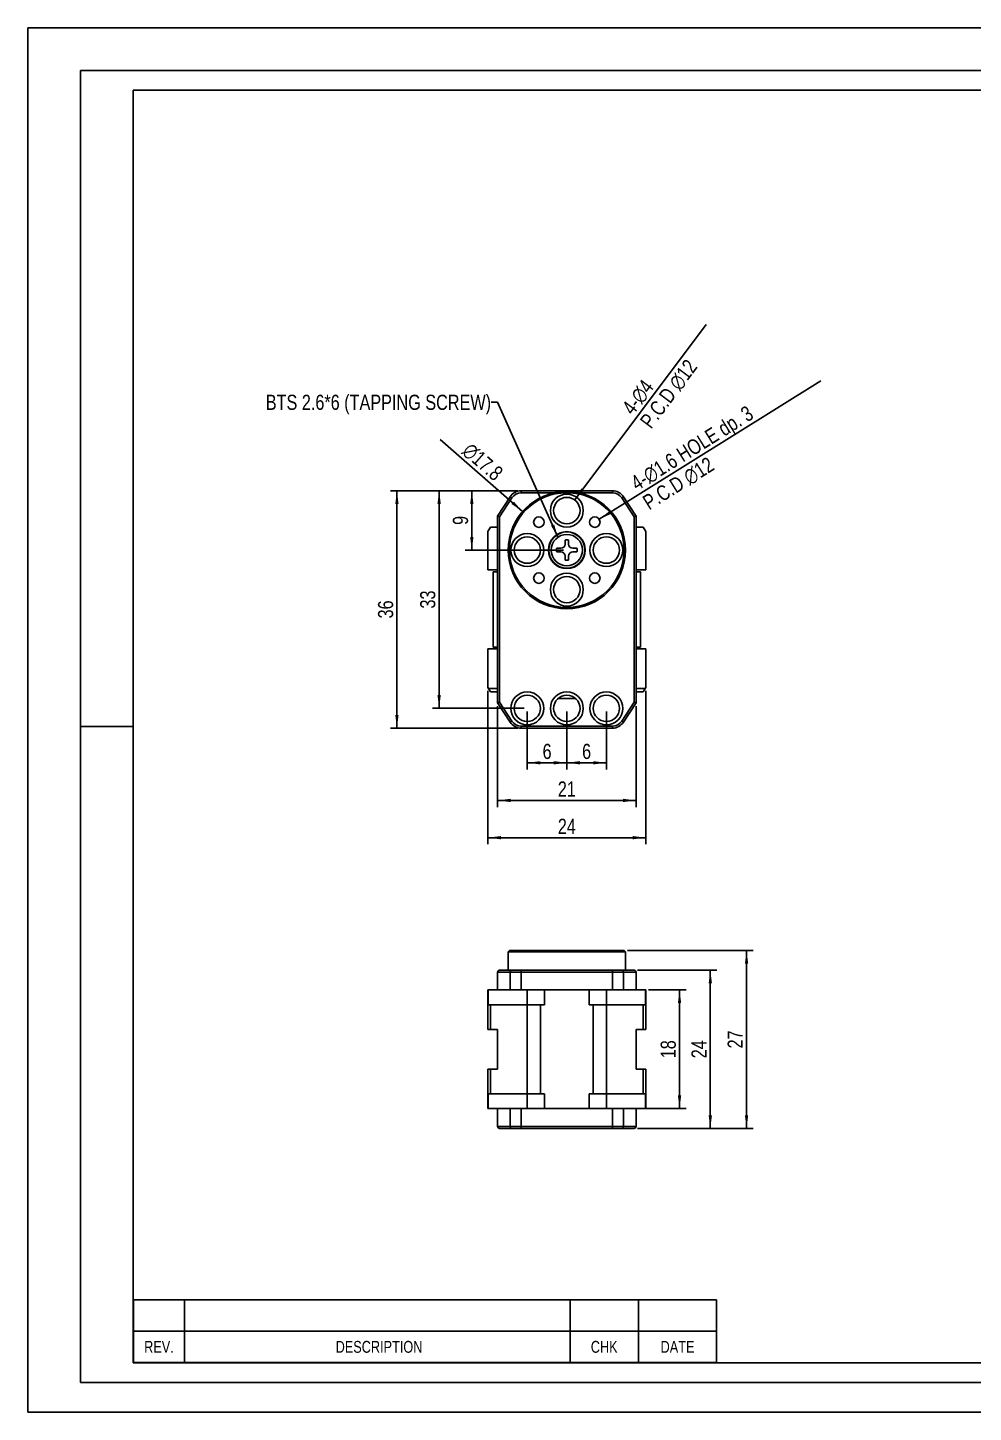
# Model space of a CAD drawing. Header units: millimetres. Extents: x 0 to 297, y 0 to 210.
# Drawn here: x 0 to 143.5, y 0 to 210 of the extents above; entities that cross this region are included whole.
import ezdxf

# ---------------------------------------------------------------- set-up
doc = ezdxf.new("R2010")
doc.units = ezdxf.units.MM
doc.header["$LTSCALE"] = 16.335
doc.layers.get('0').update_dxf_attribs({"linetype": 'CONTINUOUS'})
doc.layers.add('3_ALL_AXES', color=7, linetype='CONTINUOUS')
doc.layers.add('7_ALL_FEATURES', color=7, linetype='CONTINUOUS')
doc.styles.get("Standard").update_dxf_attribs({"font": 'txt', "width": 0.8})
doc.styles.add('TEXTSTYLE_1', font='gdt', dxfattribs={"width": 0.8})
doc.dimstyles.new('DIMSTYLE_1', dxfattribs={"dimtxt": 2.3, "dimasz": 2, "dimexe": 1, "dimexo": 0.5, "dimgap": 0.575, "dimtad": 1, "dimdsep": 46, "dimtxsty": 'Standard', "dimblk": '_FILLED', "dimblk1": '_FILLED', "dimblk2": '_FILLED', "dimcen": 0.09, "dimazin": 2, "dimtp": 0.01, "dimtm": 0.01, "dimtfac": 1, "dimtofl": 0, "dimtmove": 0, "dimatfit": 3, "dimldrblk": '_FILLED', "dimfxl": 0, "dimtolj": 1, "dimarcsym": 0})
doc.dimstyles.new('DIMSTYLE_2', dxfattribs={"dimtxt": 2.3, "dimasz": 2, "dimexe": 1, "dimexo": 0.5, "dimtad": 1, "dimdsep": 46, "dimtxsty": 'Standard', "dimblk": '_FILLED', "dimblk1": '_FILLED', "dimblk2": '_FILLED', "dimcen": 0.09, "dimazin": 2, "dimtp": 0.01, "dimtm": 0.01, "dimtfac": 1, "dimtofl": 0, "dimtmove": 0, "dimatfit": 1, "dimldrblk": '_FILLED', "dimfxl": 0, "dimtolj": 1, "dimarcsym": 0})
doc.dimstyles.get("Standard").update_dxf_attribs({"dimtxt": 2.3, "dimasz": 2, "dimexe": 1, "dimexo": 0.5, "dimtad": 1, "dimdsep": 46, "dimtxsty": 'Standard', "dimblk": '_FILLED', "dimblk1": '_FILLED', "dimblk2": '_FILLED', "dimcen": 0.09, "dimazin": 2, "dimtol": 1, "dimtp": 0.01, "dimtm": 0.01, "dimtfac": 1, "dimtofl": 0, "dimtmove": 0, "dimatfit": 3, "dimldrblk": '_FILLED', "dimfxl": 0, "dimtolj": 1, "dimarcsym": 0})

# ---------------------------------------------------------------- blocks, each defined once
blk = doc.blocks.new('_FILLED')
at = {"color": 0, "linetype": 'ByBlock'}
blk.add_solid([(0, 0), (-1, 0.125), (-1, -0.125)], dxfattribs=at)
blk = doc.blocks.new('*D1')
at = {"color": 2, "linetype": 'Continuous'}
for p, q in [((74.39, 139.77), (55.03, 139.77)), ((56.03, 139.77), (56.03, 121.77)), ((56.03, 103.77), (56.03, 121.77)), ((74.39, 103.77), (55.03, 103.77))]:
    blk.add_line(p, q, dxfattribs=at)
at = {"color": 2, "linetype": 'Continuous', "xscale": 2, "yscale": 2, "zscale": 2}
for p, rotation in [((56.03, 139.77), 90), ((56.03, 103.77), 270)]:
    blk.add_blockref('_FILLED', p, dxfattribs=dict(at, rotation=rotation))
at = {"color": 2, "linetype": 'Continuous', "insert": (53.16, 121.77), "char_height": 2.3, "width": 3.68, "attachment_point": 2, "rotation": 90, "line_spacing_factor": 0.9}
blk.add_mtext('36', dxfattribs=at)
blk = doc.blocks.new('*D2')
at = {"color": 2, "linetype": 'Continuous'}
for p, q in [((74.39, 139.77), (61.43, 139.77)), ((62.43, 139.77), (62.43, 123.27)), ((62.43, 106.77), (62.43, 123.27)), ((75.31, 106.77), (61.43, 106.77))]:
    blk.add_line(p, q, dxfattribs=at)
at = {"color": 2, "linetype": 'Continuous', "xscale": 2, "yscale": 2, "zscale": 2}
for p, rotation in [((62.43, 139.77), 90), ((62.43, 106.77), 270)]:
    blk.add_blockref('_FILLED', p, dxfattribs=dict(at, rotation=rotation))
at = {"color": 2, "linetype": 'Continuous', "insert": (59.55, 123.27), "char_height": 2.3, "width": 3.68, "attachment_point": 2, "rotation": 90, "line_spacing_factor": 0.9}
blk.add_mtext('33', dxfattribs=at)
blk = doc.blocks.new('*D3')
at = {"color": 2, "linetype": 'Continuous'}
for p, q in [((74.39, 139.77), (66.39, 139.77)), ((67.39, 139.77), (67.39, 135.27)), ((67.39, 130.77), (67.39, 135.27)), ((81.31, 130.77), (66.39, 130.77))]:
    blk.add_line(p, q, dxfattribs=at)
at = {"color": 2, "linetype": 'Continuous', "xscale": 2, "yscale": 2, "zscale": 2}
for p, rotation in [((67.39, 139.77), 90), ((67.39, 130.77), 270)]:
    blk.add_blockref('_FILLED', p, dxfattribs=dict(at, rotation=rotation))
at = {"color": 2, "linetype": 'Continuous', "insert": (64.52, 135.27), "char_height": 2.3, "width": 1.84, "attachment_point": 2, "rotation": 90, "line_spacing_factor": 0.9}
blk.add_mtext('9', dxfattribs=at)
blk = doc.blocks.new('*D4')
at = {"color": 2, "linetype": 'Continuous'}
for p, q in [((81.81, 106.27), (81.81, 97.51)), ((87.81, 106.27), (87.81, 97.51)), ((81.81, 98.51), (84.81, 98.51)), ((87.81, 98.51), (84.81, 98.51))]:
    blk.add_line(p, q, dxfattribs=at)
at = {"color": 2, "linetype": 'Continuous', "xscale": 2, "yscale": 2, "zscale": 2, "rotation": 180}
blk.add_blockref('_FILLED', (81.81, 98.51), dxfattribs=at)
at = {"color": 2, "linetype": 'Continuous', "xscale": 2, "yscale": 2, "zscale": 2}
blk.add_blockref('_FILLED', (87.81, 98.51), dxfattribs=at)
at = {"color": 2, "linetype": 'Continuous', "insert": (84.81, 101.39), "char_height": 2.3, "width": 1.84, "attachment_point": 2, "line_spacing_factor": 0.9}
blk.add_mtext('6', dxfattribs=at)
blk = doc.blocks.new('*D5')
at = {"color": 2, "linetype": 'Continuous'}
for p, q in [((71.31, 107.12), (71.31, 91.8)), ((92.31, 107.12), (92.31, 91.8)), ((71.31, 92.8), (81.81, 92.8)), ((92.31, 92.8), (81.81, 92.8))]:
    blk.add_line(p, q, dxfattribs=at)
at = {"color": 2, "linetype": 'Continuous', "xscale": 2, "yscale": 2, "zscale": 2, "rotation": 180}
blk.add_blockref('_FILLED', (71.31, 92.8), dxfattribs=at)
at = {"color": 2, "linetype": 'Continuous', "xscale": 2, "yscale": 2, "zscale": 2}
blk.add_blockref('_FILLED', (92.31, 92.8), dxfattribs=at)
at = {"color": 2, "linetype": 'Continuous', "insert": (81.81, 95.68), "char_height": 2.3, "width": 3.68, "attachment_point": 2, "line_spacing_factor": 0.9}
blk.add_mtext('21', dxfattribs=at)
blk = doc.blocks.new('*D6')
at = {"color": 2, "linetype": 'Continuous'}
for p, q in [((69.81, 109.43), (69.81, 86.15)), ((93.81, 109.43), (93.81, 86.15)), ((69.81, 87.15), (81.81, 87.15)), ((93.81, 87.15), (81.81, 87.15))]:
    blk.add_line(p, q, dxfattribs=at)
at = {"color": 2, "linetype": 'Continuous', "xscale": 2, "yscale": 2, "zscale": 2, "rotation": 180}
blk.add_blockref('_FILLED', (69.81, 87.15), dxfattribs=at)
at = {"color": 2, "linetype": 'Continuous', "xscale": 2, "yscale": 2, "zscale": 2}
blk.add_blockref('_FILLED', (93.81, 87.15), dxfattribs=at)
at = {"color": 2, "linetype": 'Continuous', "insert": (81.81, 90.03), "char_height": 2.3, "width": 3.68, "attachment_point": 2, "line_spacing_factor": 0.9}
blk.add_mtext('24', dxfattribs=at)
blk = doc.blocks.new('*D7')
at = {"color": 2, "linetype": 'Continuous'}
for p, q in [((75.81, 106.27), (75.81, 97.51)), ((81.81, 106.27), (81.81, 97.51)), ((75.81, 98.51), (78.81, 98.51)), ((81.81, 98.51), (78.81, 98.51))]:
    blk.add_line(p, q, dxfattribs=at)
at = {"color": 2, "linetype": 'Continuous', "xscale": 2, "yscale": 2, "zscale": 2, "rotation": 180}
blk.add_blockref('_FILLED', (75.81, 98.51), dxfattribs=at)
at = {"color": 2, "linetype": 'Continuous', "xscale": 2, "yscale": 2, "zscale": 2}
blk.add_blockref('_FILLED', (81.81, 98.51), dxfattribs=at)
at = {"color": 2, "linetype": 'Continuous', "insert": (78.81, 101.39), "char_height": 2.3, "width": 1.84, "attachment_point": 2, "line_spacing_factor": 0.9}
blk.add_mtext('6', dxfattribs=at)
blk = doc.blocks.new('*D8')
at = {"color": 2, "linetype": 'Continuous'}
blk.add_line((83.01, 138.37), (102.97, 164.98), dxfattribs=at)
at = {"color": 2, "linetype": 'Continuous', "xscale": 2, "yscale": 2, "zscale": 2, "rotation": 233.1183564725999}
blk.add_blockref('_FILLED', (83.01, 138.37), dxfattribs=at)
at = {"color": 2, "linetype": 'Continuous', "insert": (90, 152.48), "char_height": 2.3, "width": 17.7867, "attachment_point": 1, "rotation": 53.1184, "line_spacing_factor": 0.9}
blk.add_mtext('4-\\fgdt;{\\fgdt;n}\\ftxt;4\\PP.C.D \\fgdt;{\\fgdt;n}\\ftxt;12', dxfattribs=at)
blk = doc.blocks.new('*D9')
at = {"color": 2, "linetype": 'Continuous'}
blk.add_line((86.73, 135.44), (120.35, 156.43), dxfattribs=at)
at = {"color": 2, "linetype": 'Continuous', "xscale": 2, "yscale": 2, "zscale": 2, "rotation": 211.9808713562}
blk.add_blockref('_FILLED', (86.73, 135.44), dxfattribs=at)
at = {"color": 2, "linetype": 'Continuous', "insert": (91.25, 141.65), "char_height": 2.3, "width": 32.5067, "attachment_point": 1, "rotation": 31.9809, "line_spacing_factor": 0.9}
blk.add_mtext('4-\\fgdt;{\\fgdt;n}\\ftxt;1.6 HOLE dp. 3\\PP.C.D \\fgdt;{\\fgdt;n}\\ftxt;12', dxfattribs=at)
blk = doc.blocks.new('*D10')
at = {"color": 2, "linetype": 'Continuous'}
blk.add_line((75.1, 136.62), (62.6, 147.54), dxfattribs=at)
at = {"color": 2, "linetype": 'Continuous', "xscale": 2, "yscale": 2, "zscale": 2, "rotation": 318.881469853}
blk.add_blockref('_FILLED', (75.1, 136.62), dxfattribs=at)
at = {"color": 2, "linetype": 'Continuous', "insert": (72.34, 142.85), "char_height": 2.3, "width": 10.4267, "attachment_point": 3, "rotation": 318.8815, "line_spacing_factor": 0.9, "style": 'TEXTSTYLE_1'}
blk.add_mtext('{\\fgdt;n}\\ftxt;17.8', dxfattribs=at)
blk = doc.blocks.new('*D21')
at = {"color": 2, "linetype": 'Continuous'}
for p, q in [((94.22, 64.06), (99.91, 64.06)), ((98.91, 64.06), (98.91, 55.06)), ((98.91, 46.06), (98.91, 55.06)), ((93.51, 46.06), (99.91, 46.06))]:
    blk.add_line(p, q, dxfattribs=at)
at = {"color": 2, "linetype": 'Continuous', "xscale": 2, "yscale": 2, "zscale": 2}
for p, rotation in [((98.91, 64.06), 90), ((98.91, 46.06), 270)]:
    blk.add_blockref('_FILLED', p, dxfattribs=dict(at, rotation=rotation))
at = {"color": 2, "linetype": 'Continuous', "insert": (96.04, 55.06), "char_height": 2.3, "width": 3.68, "attachment_point": 2, "rotation": 90, "line_spacing_factor": 0.9}
blk.add_mtext('18', dxfattribs=at)
blk = doc.blocks.new('*D22')
at = {"color": 2, "linetype": 'Continuous'}
for p, q in [((92.51, 67.06), (104.58, 67.06)), ((103.58, 67.06), (103.58, 55.06)), ((103.58, 43.06), (103.58, 55.06)), ((92.51, 43.06), (104.58, 43.06))]:
    blk.add_line(p, q, dxfattribs=at)
at = {"color": 2, "linetype": 'Continuous', "xscale": 2, "yscale": 2, "zscale": 2}
for p, rotation in [((103.58, 67.06), 90), ((103.58, 43.06), 270)]:
    blk.add_blockref('_FILLED', p, dxfattribs=dict(at, rotation=rotation))
at = {"color": 2, "linetype": 'Continuous', "insert": (100.71, 55.06), "char_height": 2.3, "width": 3.68, "attachment_point": 2, "rotation": 90, "line_spacing_factor": 0.9}
blk.add_mtext('24', dxfattribs=at)
blk = doc.blocks.new('*D23')
at = {"color": 2, "linetype": 'Continuous'}
for p, q in [((91.01, 70.06), (110.08, 70.06)), ((109.08, 70.06), (109.08, 56.56)), ((109.08, 43.06), (109.08, 56.56)), ((92.51, 43.06), (110.08, 43.06))]:
    blk.add_line(p, q, dxfattribs=at)
at = {"color": 2, "linetype": 'Continuous', "xscale": 2, "yscale": 2, "zscale": 2}
for p, rotation in [((109.08, 70.06), 90), ((109.08, 43.06), 270)]:
    blk.add_blockref('_FILLED', p, dxfattribs=dict(at, rotation=rotation))
at = {"color": 2, "linetype": 'Continuous', "insert": (106.2, 56.56), "char_height": 2.3, "width": 3.68, "attachment_point": 2, "rotation": 90, "line_spacing_factor": 0.9}
blk.add_mtext('27', dxfattribs=at)

msp = doc.modelspace()

# ---------------------------------------------------------------- linework, layer by layer
at = {"color": 7, "linetype": 'Continuous'}
for p, q in [((0, 210), (0, 0)), ((0, 210), (297, 210)), ((8, 203.5), (8, 4.5)), ((293, 203.5), (8, 203.5)), ((8, 104), (16, 104)), ((8, 4.5), (293, 4.5)), ((0, 0), (297, 0))]:
    msp.add_line(p, q, dxfattribs=at)
at = {"color": 1, "linetype": 'Continuous'}
for p, q in [((16, 200.5), (16, 7.5)), ((290, 200.5), (16, 200.5)), ((16, 7.5), (290, 7.5))]:
    msp.add_line(p, q, dxfattribs=at)
at = {"color": 2, "linetype": 'Continuous'}
for p, q in [((16.042, 7.546), (16.042, 17.078)), ((16.042, 17.078), (104.542, 17.078)), ((23.792, 7.546), (23.792, 17.078)), ((82.292, 7.546), (82.292, 17.078)), ((92.667, 7.546), (92.667, 17.078)), ((104.542, 7.546), (104.542, 17.078)), ((16.042, 12.312), (104.542, 12.312)), ((16.042, 7.546), (104.542, 7.546))]:
    msp.add_line(p, q, dxfattribs=at)
at = {"layer": '3_ALL_AXES', "color": 7, "linetype": 'Continuous'}
msp.add_circle((81.808, 130.769), 2.75, dxfattribs=at)
at = {"layer": '3_ALL_AXES', "color": 9, "linetype": 'Continuous'}
msp.add_circle((81.808, 130.769), 2.378, dxfattribs=at)
at = {"layer": '7_ALL_FEATURES', "color": 7, "linetype": 'Continuous'}
for p, q in [((71.308, 135.919), (73.217, 138.858)), ((74.894, 139.769), (88.723, 139.769)), ((90.4, 138.858), (92.308, 135.919)), ((71.308, 107.619), (71.308, 135.919)), ((71.608, 135.831), (71.308, 135.919)), ((71.322, 135.915), (71.308, 135.919)), ((71.56, 135.845), (71.513, 135.859)), ((92.008, 135.831), (92.308, 135.919)), ((92.057, 135.845), (92.103, 135.859)), ((92.295, 135.915), (92.308, 135.919)), ((92.308, 135.919), (92.308, 107.619)), ((70.237, 134.269), (69.808, 133.61)), ((69.808, 133.61), (69.808, 127.769)), ((70.237, 134.269), (71.308, 134.269)), ((92.308, 134.269), (93.38, 134.269)), ((93.808, 133.61), (93.38, 134.269)), ((93.808, 127.769), (93.808, 133.61)), ((80.282, 131.038), (80.889, 131.038)), ((80.889, 130.5), (80.282, 130.5)), ((81.539, 131.688), (81.539, 132.296)), ((82.078, 132.296), (82.078, 131.688)), ((82.728, 131.038), (83.335, 131.038)), ((83.335, 130.5), (82.728, 130.5)), ((81.539, 129.243), (81.539, 129.85)), ((82.078, 129.85), (82.078, 129.243)), ((71.308, 127.769), (69.808, 127.769)), ((70.608, 116.069), (70.608, 127.469)), ((70.608, 127.469), (71.308, 127.469)), ((93.808, 127.769), (92.308, 127.769)), ((93.008, 127.469), (92.308, 127.469)), ((93.008, 116.069), (93.008, 127.469)), ((69.808, 115.769), (69.808, 109.929)), ((69.808, 115.769), (71.308, 115.769)), ((71.308, 116.069), (70.608, 116.069)), ((92.308, 116.069), (93.008, 116.069)), ((92.308, 115.769), (93.808, 115.769)), ((93.808, 109.929), (93.808, 115.769)), ((69.808, 109.929), (70.237, 109.269)), ((69.896, 109.794), (71.308, 109.794)), ((71.308, 109.269), (70.237, 109.269)), ((92.308, 109.794), (93.721, 109.794)), ((92.308, 109.269), (93.38, 109.269)), ((93.38, 109.269), (93.808, 109.929)), ((71.308, 107.619), (71.608, 107.708)), ((73.217, 104.68), (71.308, 107.619)), ((71.322, 107.623), (71.34, 107.628)), ((71.429, 107.655), (71.56, 107.694)), ((71.56, 107.694), (71.608, 107.708)), ((80.487, 108.269), (83.13, 108.269)), ((92.308, 107.619), (90.4, 104.68)), ((92.008, 107.708), (92.308, 107.619)), ((92.057, 107.693), (92.103, 107.68)), ((92.188, 107.654), (92.295, 107.623)), ((92.295, 107.623), (92.308, 107.619)), ((88.723, 103.769), (74.894, 103.769)), ((72.908, 69.86), (73.108, 70.06)), ((72.908, 67.06), (72.908, 69.86)), ((90.708, 69.86), (72.908, 69.86)), ((73.108, 70.06), (90.508, 70.06)), ((90.508, 70.06), (90.708, 69.86)), ((90.708, 69.86), (90.708, 67.06)), ((71.308, 66.76), (71.308, 64.06)), ((71.608, 67.06), (92.008, 67.06)), ((92.308, 64.06), (92.308, 66.76)), ((69.808, 64.06), (69.808, 58.06)), ((69.808, 64.06), (93.808, 64.06)), ((69.896, 64.06), (69.896, 61.81)), ((78.435, 61.81), (78.435, 64.06)), ((85.182, 64.06), (85.182, 61.81)), ((93.721, 61.81), (93.721, 64.06)), ((93.808, 58.06), (93.808, 64.06)), ((69.896, 61.81), (78.435, 61.81)), ((70.237, 58.06), (70.237, 61.81)), ((77.808, 48.31), (77.808, 61.81)), ((85.182, 61.81), (93.721, 61.81)), ((85.808, 61.81), (85.808, 48.31)), ((93.38, 61.81), (93.38, 58.06)), ((71.308, 58.06), (69.808, 58.06)), ((71.308, 52.06), (71.308, 58.06)), ((92.308, 58.06), (93.808, 58.06)), ((92.308, 58.06), (92.308, 52.06)), ((69.808, 52.06), (69.808, 46.06)), ((69.808, 52.06), (71.308, 52.06)), ((70.237, 48.31), (70.237, 52.06)), ((92.308, 52.06), (93.808, 52.06)), ((93.38, 52.06), (93.38, 48.31)), ((93.808, 46.06), (93.808, 52.06)), ((69.896, 48.31), (69.896, 46.06)), ((69.896, 48.31), (78.435, 48.31)), ((78.435, 46.06), (78.435, 48.31)), ((85.182, 48.31), (93.721, 48.31)), ((85.182, 48.31), (85.182, 46.06)), ((93.721, 46.06), (93.721, 48.31)), ((69.808, 46.06), (93.808, 46.06)), ((71.308, 43.36), (71.308, 46.06)), ((92.308, 43.36), (92.308, 46.06)), ((71.608, 43.06), (92.008, 43.06))]:
    msp.add_line(p, q, dxfattribs=at)
at = {"layer": '7_ALL_FEATURES', "color": 9, "linetype": 'Continuous'}
for p, q in [((73.469, 138.695), (71.608, 135.831)), ((73.469, 138.695), (73.217, 138.858)), ((74.894, 139.769), (74.894, 139.469)), ((79.932, 139.469), (74.894, 139.469)), ((88.723, 139.469), (83.685, 139.469)), ((88.723, 139.469), (88.723, 139.769)), ((90.4, 138.858), (90.148, 138.695)), ((92.008, 135.831), (90.148, 138.695)), ((71.608, 135.831), (71.608, 107.708)), ((92.008, 107.708), (92.008, 135.831)), ((71.608, 107.708), (73.469, 104.843)), ((90.148, 104.843), (92.008, 107.708)), ((73.217, 104.68), (73.469, 104.843)), ((74.894, 104.069), (88.723, 104.069)), ((74.894, 104.069), (74.894, 103.769)), ((88.723, 103.769), (88.723, 104.069)), ((90.148, 104.843), (90.4, 104.68)), ((92.308, 66.76), (71.308, 66.76)), ((73.217, 64.06), (73.217, 66.76)), ((74.894, 67.06), (74.894, 64.06)), ((88.723, 64.06), (88.723, 67.06)), ((90.4, 66.76), (90.4, 64.06)), ((75.808, 64.06), (75.808, 46.06)), ((87.808, 46.06), (87.808, 64.06)), ((73.217, 43.36), (73.217, 46.06)), ((74.894, 46.06), (74.894, 43.06)), ((88.723, 43.06), (88.723, 46.06)), ((90.4, 46.06), (90.4, 43.36)), ((71.308, 43.36), (92.308, 43.36))]:
    msp.add_line(p, q, dxfattribs=at)
at = {"layer": '7_ALL_FEATURES', "color": 7, "linetype": 'Continuous'}
for centre, radius in [((81.808, 130.769), 8.9), ((81.808, 130.769), 8.7), ((81.808, 136.769), 2.5), ((81.808, 136.769), 2), ((77.566, 135.012), 0.8), ((86.051, 135.012), 0.8), ((75.808, 130.769), 2.5), ((75.808, 130.769), 2), ((81.808, 130.769), 2.8), ((87.808, 130.769), 2.5), ((87.808, 130.769), 2), ((77.566, 126.526), 0.8), ((81.808, 124.769), 2.5), ((81.808, 124.769), 2), ((86.051, 126.526), 0.8), ((75.808, 106.769), 2.5), ((81.808, 106.769), 2.5), ((87.808, 106.769), 2.5), ((75.808, 106.769), 2), ((81.808, 106.769), 2), ((87.808, 106.769), 2)]:
    msp.add_circle(centre, radius, dxfattribs=at)
for centre, radius, start, end in [((74.894, 137.769), 2, 90, 147), ((88.723, 137.769), 2, 33, 90), ((81.808, 130.769), 1.55, 79.99684, 100.00316), ((81.808, 130.769), 1.55, 169.99684, 190.00316), ((80.889, 131.688), 0.65, 270, 360), ((80.889, 129.85), 0.65, 0, 90), ((82.728, 131.688), 0.65, 180, 270), ((82.728, 129.85), 0.65, 90, 180), ((81.808, 130.769), 1.55, 349.99684, 10.00316), ((81.808, 130.769), 1.55, 259.99684, 280.00316), ((74.894, 105.769), 2, 213, 270), ((88.723, 105.769), 2, 270, 327), ((71.608, 66.76), 0.3, 90, 180), ((92.008, 66.76), 0.3, 0, 90), ((71.608, 43.36), 0.3, 180, 270), ((92.008, 43.36), 0.3, 270, 360)]:
    msp.add_arc(centre, radius, start, end, dxfattribs=at)
at = {"layer": '7_ALL_FEATURES', "color": 9, "linetype": 'Continuous'}
for centre, start, end in [((74.894, 137.769), 90, 147), ((88.723, 137.769), 33, 90), ((74.894, 105.769), 213, 270), ((88.723, 105.769), 270, 327)]:
    msp.add_arc(centre, 1.7, start, end, dxfattribs=at)
for points, knots in [([(73.217, 66.76), (73.217, 66.799), (73.229, 66.876), (73.284, 66.975), (73.367, 67.044), (73.436, 67.06), (73.469, 67.06)], [0, 0, 0, 0, 0.26991, 0.5285613, 0.7705257, 1, 1, 1, 1]), ([(90.148, 67.06), (90.181, 67.06), (90.25, 67.044), (90.333, 66.975), (90.387, 66.876), (90.4, 66.799), (90.4, 66.76)], [0, 0, 0, 0, 0.2294743, 0.4714387, 0.73009, 1, 1, 1, 1]), ([(73.469, 43.06), (73.436, 43.06), (73.367, 43.077), (73.284, 43.146), (73.229, 43.245), (73.217, 43.322), (73.217, 43.36)], [0, 0, 0, 0, 0.2294743, 0.4714387, 0.73009, 1, 1, 1, 1]), ([(90.4, 43.36), (90.4, 43.322), (90.387, 43.245), (90.333, 43.146), (90.25, 43.077), (90.181, 43.06), (90.148, 43.06)], [0, 0, 0, 0, 0.26991, 0.5285613, 0.7705257, 1, 1, 1, 1])]:
    msp.add_open_spline(points, degree=3, knots=knots, dxfattribs=at)

# ---------------------------------------------------------------- texts
at = {"color": 2, "linetype": 'Continuous', "insert": (70.311, 154.335), "char_height": 2.3, "width": 46, "attachment_point": 3, "line_spacing_factor": 0.9}
msp.add_mtext('BTS 2.6*6 (TAPPING SCREW)', dxfattribs=at)
at = {"color": 7, "linetype": 'Continuous', "char_height": 1.8, "attachment_point": 2, "line_spacing_factor": 0.9}
for s, insert, width in [('REV.', (19.917, 10.829), 5.76), (' DESCRIPTION', (53.042, 10.829), 17.28), ('CHK', (87.479, 10.829), 4.32), ('DATE', (98.604, 10.829), 5.76)]:
    msp.add_mtext(s, dxfattribs=dict(at, insert=insert, width=width))

# ---------------------------------------------------------------- dimensions: what is measured, and where the dimension line sits
at = {"color": 2, "linetype": 'Continuous'}
for p1, p2, text, picture, middle in [((83.009, 138.369), (80.608, 135.169), '4-%%c<>\\PP.C.D %%c12', '*D8', (97.637, 156.83)), ((86.73, 135.435), (85.373, 134.588), '4-%%c<> HOLE dp. 3\\PP.C.D %%c12', '*D9', (105.645, 147.817)), ((75.104, 136.622), (88.513, 124.916), '%%c<>', '*D10', (67.658, 145.411))]:
    dim = msp.add_diameter_dim_2p(p1=p1, p2=p2, text=text, dimstyle='DIMSTYLE_2', override={"dimpost": '<>'}, dxfattribs=at)
    dim.commit()
    dim.dimension.update_dxf_attribs({"geometry": picture, "text_midpoint": middle, "dimtype": 163})
for base, p1, p2, angle, picture, middle in [((56.031, 103.769), (74.894, 139.769), (74.894, 103.769), 270, '*D1', (56.031, 121.769)), ((62.427, 106.769), (74.894, 139.769), (75.808, 106.769), 270, '*D2', (62.427, 123.327)), ((67.394, 130.769), (74.894, 139.769), (81.808, 130.769), 270, '*D3', (67.394, 135.269)), ((81.808, 98.512), (87.808, 106.769), (81.808, 106.769), 180, '*D4', (84.808, 98.512)), ((109.078, 43.06), (90.508, 70.06), (92.008, 43.06), 270, '*D23', (109.078, 56.56)), ((103.585, 43.06), (92.008, 67.06), (92.008, 43.06), 270, '*D22', (103.585, 55.118)), ((98.911, 46.06), (93.721, 64.06), (93.008, 46.06), 270, '*D21', (98.911, 55.348))]:
    dim = msp.add_linear_dim(base=base, p1=p1, p2=p2, angle=angle, dimstyle='DIMSTYLE_1', dxfattribs=at)
    dim.commit()
    dim.dimension.update_dxf_attribs({"geometry": picture, "text_midpoint": middle, "dimtype": 160})
for base, p1, p2, picture, middle in [((93.808, 87.151), (69.808, 109.929), (93.808, 109.929), '*D6', (81.866, 87.151)), ((92.308, 92.802), (71.308, 107.619), (92.308, 107.619), '*D5', (81.578, 92.802)), ((81.808, 98.512), (75.808, 106.769), (81.808, 106.769), '*D7', (78.808, 98.512))]:
    dim = msp.add_linear_dim(base=base, p1=p1, p2=p2, dimstyle='DIMSTYLE_1', dxfattribs=at)
    dim.commit()
    dim.dimension.update_dxf_attribs({"geometry": picture, "text_midpoint": middle, "dimtype": 160})

# ---------------------------------------------------------------- leaders
at = {"color": 2, "linetype": 'Continuous', "annotation_type": 0, "has_hookline": 1, "hookline_direction": 1, "text_width": 42.956}
msp.add_leader([(80.467, 132.733), (71.311, 153.185), (70.311, 153.185)], dimstyle='Standard', override={"dimtad": 0}, dxfattribs=at)

doc.saveas('drawing.dxf')
